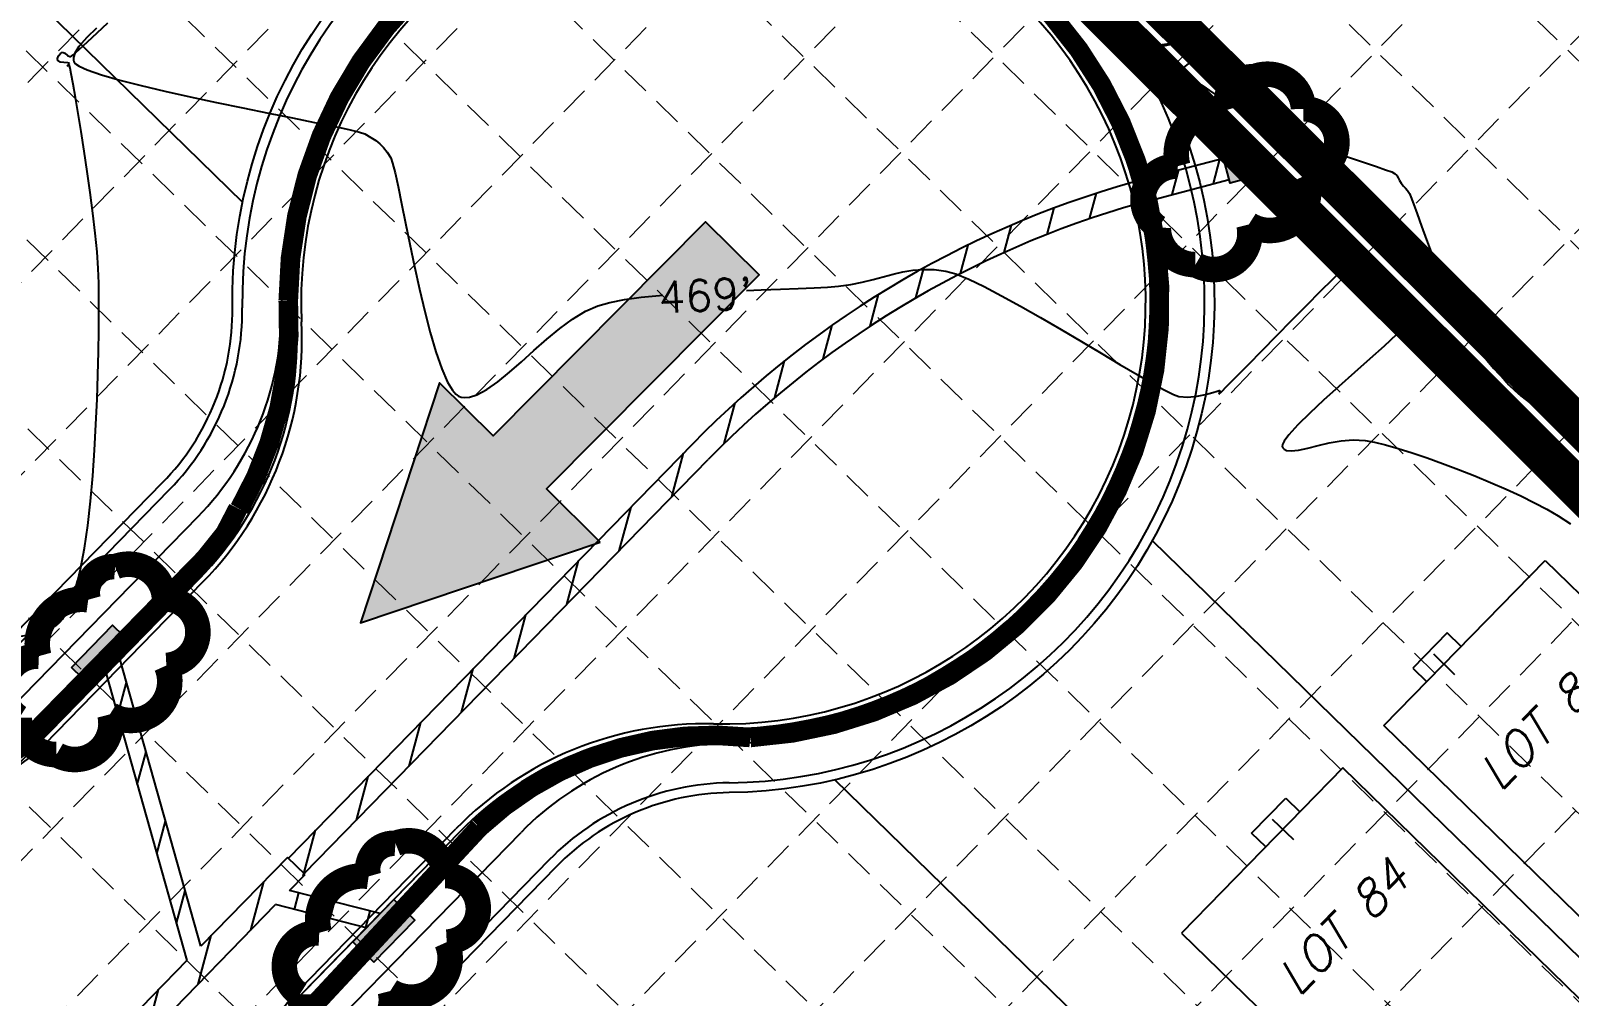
# Model space of a CAD drawing. Header units: feet. Extents: x -15 to 992, y 1644 to 2657.
# Drawn here: x 609.8 to 766.5, y 2338.3 to 2436.6 of the extents above; entities that cross this region are included whole.
import ezdxf
from ezdxf.enums import TextEntityAlignment as Align

# ---------------------------------------------------------------- set-up
doc = ezdxf.new("R2010")
doc.units = ezdxf.units.FT
doc.header["$LTSCALE"] = 30
doc.header["$MEASUREMENT"] = 0
for name, pattern in [('HIDDEN', [0.375, 0.25, -0.125]), ('HIDDEN2', [0.1875, 0.125, -0.0625]), ('x500106ebs$0$PHANTOM', [2.5, 1.25, -0.25, 0.25, -0.25, 0.25, -0.25]), ('x500106ebs$0$PHANTOM2', [1.25, 0.625, -0.125, 0.125, -0.125, 0.125, -0.125])]:
    doc.linetypes.add(name, pattern=pattern)
for name, color, linetype in [('CONTOURS', 35, 'x500106ebs$0$PHANTOM2'), ('EROSION BLANKET', 84, 'Continuous'), ('GRID', 254, 'HIDDEN'), ('LEGEND', 7, 'Continuous'), ('LIMITS OF DISTURBANCE', 1, 'Continuous'), ('SILT FENCE', 200, 'Continuous'), ('STORM', 5, 'Continuous'), ('x500106ebs$0$3-LOT-LINES', 251, 'x500106ebs$0$PHANTOM2'), ('x500106ebs$0$4-LOT-LINES', 251, 'x500106ebs$0$PHANTOM2'), ('x500106ebs$0$BND-LINES', 251, 'x500106ebs$0$PHANTOM'), ('x500106ebs$0$ROW', 251, 'x500106ebs$0$PHANTOM2'), ('x500106pbs$0$1-CURB-BACK', 1, 'Continuous'), ('x500106pbs$0$1-CURB-FACE', 1, 'Continuous'), ('x500106pbs$0$3-CURB-BACK', 16, 'HIDDEN2'), ('x500106pbs$0$3-CURB-FACE', 16, 'HIDDEN2'), ('x500106pbs$0$4-BLDG', 16, 'HIDDEN2'), ('x500106pbs$0$4-CURB-BACK', 16, 'HIDDEN2'), ('x500106pbs$0$4-CURB-FACE', 16, 'HIDDEN2'), ('x500106pbs$0$4-TEXT-LOT-30', 16, 'HIDDEN2'), ('x500106pbs$0$AREA-PAVEMENT', 30, 'Continuous'), ('x500106pbs$0$AREA-SIDEWALK', 190, 'Continuous'), ('x500106pst$0$HATCH-DWU', 251, 'Continuous'), ('x500106pst$0$STM-MH', 4, 'Continuous')]:
    doc.layers.add(name, color=color, linetype=linetype)
doc.styles.add('x500106eto$0$L60', font='simplex', dxfattribs={"height": 1.8})
doc.styles.add('x500106pbs$0$SLANT 80', font='simplex', dxfattribs={"oblique": 15, "height": 2.4})

# ---------------------------------------------------------------- blocks, each defined once
blk = doc.blocks.new('arrow')
blk.add_lwpolyline([(-67.00679329302966, -25.35842018353742), (-59.3270347441985, -25.41938721699262), (-59.57091179542658, -56.1384215279777), (-51.89114823905948, -56.19938584448118), (-51.64727869913713, -25.48035696739953), (-43.96752265407486, -25.54132400085473), (-55.30425519266737, -2.410587189246144), (-67.00678578172392, -25.35840795725562)], close=True)
at = {"color": 254}
for points in [[(-43.96751955730906, -25.54132267721434), (-67.00679354271597, -25.35841771446121), (-55.30425158724847, -2.410596210431322), (-67.00679354271597, -25.35841771446121)], [(-59.57090883123692, -56.13841801592571), (-51.89115083610795, -56.19938633684342), (-59.32703554756517, -25.41938603537892), (-51.64727755243712, -25.48035435629663)]]:
    blk.add_solid(points, dxfattribs=at)

msp = doc.modelspace()

# ---------------------------------------------------------------- hatches: boundary and pattern name
at = {"layer": 'STORM'}
for points in [[(613.9906872789296, 2371.817803385991), (618.1810540777966, 2376.112081682859), (620.3281932262306, 2374.016898283425), (616.1378264273638, 2369.722619986557)], [(644.7663484064824, 2341.786841327447), (648.9567152053487, 2346.081119624315), (646.8095760569149, 2348.176303023748), (642.6192092580477, 2343.88202472688)]]:
    msp.add_hatch(color=5, dxfattribs=at).paths.add_polyline_path(points)
at = {"layer": 'x500106pst$0$HATCH-DWU'}
h = msp.add_hatch(dxfattribs=at)
h.set_pattern_fill('ANSI31', color=5, scale=30, angle=30, style=0)
h.set_pattern_definition([(74.99999999999999, (0, 0), (-3.622221848584005, 0.9705714191344534), [])])
edge = h.paths.add_edge_path()
edge.add_line((255.7983242836366, 1930.697809170866), (256.9103195626999, 1936.015179705271))
edge.add_arc((380.7317338130041, 1910.121022583364), 126.4999999999978, 149.1260029113564, 168.1882438940524, ccw=False)
edge.add_line((272.157051857477, 1975.034722510695), (257.2236570281285, 2001.908201328402))
edge.add_line((257.2236570281285, 2001.908201328402), (258.4992732203664, 2003.215449880233))
edge.add_line((258.4992732203664, 2003.215449880233), (273.2036633233898, 1976.754077869611))
edge.add_arc((380.7317338130184, 1910.121022583353), 126.5000000000158, 135.7016666666651, 148.2143095073534, ccw=False)
edge.add_line((290.1940330540342, 1998.467922592808), (342.1040897513446, 2051.6652297891))
edge.add_line((342.1040897513446, 2051.6652297891), (333.979224528671, 2080.567131083789))
edge.add_line((333.979224528671, 2080.567131083789), (335.3904883449463, 2082.013391010014))
edge.add_line((335.3904883449463, 2082.013391010014), (343.51535356762, 2053.111489715326))
edge.add_line((343.51535356762, 2053.111489715326), (445.4664707900587, 2157.590761111852))
edge.add_line((445.4664707900587, 2157.590761111852), (437.3416055673844, 2186.492662406542))
edge.add_line((437.3416055673844, 2186.492662406542), (438.7528693836597, 2187.938922332767))
edge.add_line((438.7528693836597, 2187.938922332767), (446.8777346063339, 2159.037021038077))
edge.add_line((446.8777346063339, 2159.037021038077), (455.6187814122815, 2167.994825782244))
edge.add_line((455.6187814122815, 2167.994825782244), (455.7977096746519, 2167.820227165624))
edge.add_line((455.7977096746519, 2167.820227165624), (548.9069755328379, 2263.238389537534))
edge.add_line((548.9069755328379, 2263.238389537534), (540.7039866060978, 2292.418193729295))
edge.add_line((540.7039866060978, 2292.418193729295), (542.1152504223732, 2293.86445365552))
edge.add_line((542.1152504223732, 2293.86445365552), (550.3182393491134, 2264.68464946376))
edge.add_line((550.3182393491134, 2264.68464946376), (625.7303668454006, 2341.966824980114))
edge.add_line((625.7303668454006, 2341.966824980114), (617.5273779186596, 2371.146629171878))
edge.add_line((617.5273779186596, 2371.146629171878), (618.9386417349349, 2372.592889098104))
edge.add_line((618.9386417349349, 2372.592889098104), (627.141630661676, 2343.413084906339))
edge.add_line((627.141630661676, 2343.413084906339), (635.9834820259335, 2352.474193930955))
edge.add_line((635.9834820259335, 2352.474193930955), (636.0729461571117, 2352.386894622652))
edge.add_line((636.0729461571117, 2352.386894622652), (677.2054492600564, 2394.539389582904))
edge.add_arc((749.5819313885198, 2323.914249160341), 101.1249999999932, 104.8013327740087, 135.7016666666657, ccw=False)
edge.add_line((723.7477048671241, 2421.683663421856), (731.2801589707849, 2423.674011088813))
edge.add_line((731.2801589707849, 2423.674011088813), (731.8549625275028, 2421.498671834539))
edge.add_line((731.8549625275028, 2421.498671834539), (724.3225084238426, 2419.508324167583))
edge.add_arc((749.5819313883146, 2323.914249160694), 98.87499999959996, 104.8013327739458, 135.701666666729)
edge.add_line((678.815803621382, 2392.968002033329), (637.6833005184368, 2350.815507073077))
edge.add_line((637.6833005184368, 2350.815507073077), (637.7727646496215, 2350.728207764767))
edge.add_line((637.7727646496215, 2350.728207764767), (636.1888414833721, 2349.105006932187))
edge.add_line((636.1888414833721, 2349.105006932187), (645.420024565619, 2346.752293838427))
edge.add_line((645.420024565619, 2346.752293838427), (644.0087607493433, 2345.306033912202))
edge.add_line((644.0087607493433, 2345.306033912202), (634.7775776670967, 2347.658747005962))
edge.add_line((634.7775776670967, 2347.658747005962), (559.3654501708144, 2270.376571489604))
edge.add_line((559.3654501708144, 2270.376571489604), (568.5966332530572, 2268.023858395843))
edge.add_line((568.5966332530572, 2268.023858395843), (567.1853694367816, 2266.577598469618))
edge.add_line((567.1853694367816, 2266.577598469618), (557.9541863545389, 2268.930311563378))
edge.add_line((557.9541863545389, 2268.930311563378), (457.5869922983468, 2166.07424099943))
edge.add_line((457.5869922983468, 2166.07424099943), (457.7659205607161, 2165.89964238281))
edge.add_line((457.7659205607161, 2165.89964238281), (456.2828019527727, 2164.379745830677))
edge.add_line((456.2828019527727, 2164.379745830677), (465.2342522143438, 2162.09832707309))
edge.add_line((465.2342522143438, 2162.09832707309), (463.8229883980682, 2160.652067146865))
edge.add_line((463.8229883980682, 2160.652067146865), (454.871538136497, 2162.933485904451))
edge.add_line((454.871538136497, 2162.933485904451), (352.920420914056, 2058.454214507924))
edge.add_line((352.920420914056, 2058.454214507924), (361.8718711756304, 2056.172795750337))
edge.add_line((361.8718711756304, 2056.172795750337), (360.4606073593548, 2054.726535824112))
edge.add_line((360.4606073593548, 2054.726535824112), (351.5091570977805, 2057.007954581699))
edge.add_line((351.5091570977805, 2057.007954581699), (292.3411722024683, 1996.372739193375))
edge.add_arc((380.7317338130316, 1910.121022583343), 123.5000000000321, 135.7016666666661, 146.7224489721912)
edge.add_line((277.4829663010488, 1977.884892066014), (285.163806751892, 1977.562547039276))
edge.add_line((285.163806751892, 1977.562547039276), (283.5218891579227, 1975.879913650014))
edge.add_line((283.5218891579227, 1975.879913650014), (276.3836188671756, 1976.179488409113))
edge.add_arc((380.7317338130059, 1910.121022583364), 123.4999999999996, 147.6637948418411, 168.1882438940524)
edge.add_line((259.8467957899799, 1935.401089022538), (258.7348005109166, 1930.083718488133))
edge.add_line((258.7348005109166, 1930.083718488133), (255.7983242836366, 1930.697809170866))
at = {"layer": 'x500106pst$0$STM-MH'}
msp.add_hatch(color=5, dxfattribs=at).paths.add_polyline_path([(731.184358378001, 2424.036567631183), (734.0848107170328, 2424.802972373472), (734.8512154593237, 2421.902520034442), (731.950763120292, 2421.13611529215)])

# ---------------------------------------------------------------- linework, layer by layer
at = {"layer": 'CONTOURS', "lineweight": -3}
for p, q in [((616.6090476803361, 2436.44334344209, 469), (617.6815333114541, 2437.463661303811, 469)), ((615.5342284964881, 2435.955299228976, 469), (614.7513097874958, 2435.041590094283, 469)), ((616.5274871196498, 2436.907970831388, 469), (615.5342284964881, 2435.955299228976, 469)), ((615.6120744343912, 2435.50096852567, 469), (616.6090476803361, 2436.44334344209, 469)), ((729.4339848659561, 2436.747656784788, 470), (729.5792113672701, 2436.534392789472, 470)), ((729.643811887182, 2436.00130721214, 470), (729.5303128193009, 2435.666745866788, 470)), ((729.5792113672701, 2436.534392789472, 470), (729.6408169395327, 2436.367518747646, 470)), ((729.6408169395327, 2436.367518747646, 470), (729.660083447618, 2436.275398316511, 470)), ((729.6665376952037, 2436.191825363845, 470), (729.643811887182, 2436.00130721214, 470)), ((729.660083447618, 2436.275398316511, 470), (729.6665376952037, 2436.191825363845, 470)), ((612.675695638964, 2434.084115983139, 469), (612.8540872936919, 2434.333853853895, 469)), ((612.8540872936919, 2434.333853853895, 469), (613.0633218821463, 2434.473682221058, 469)), ((613.0633218821463, 2434.473682221058, 469), (613.3245741611095, 2434.373865403265, 469)), ((613.3245741611095, 2434.373865403265, 469), (613.5805704657218, 2434.113001949037, 469)), ((614.1670574515788, 2434.186821335569, 469), (614.7712116620087, 2434.72073000626, 469)), ((614.3430011133651, 2434.370530822715, 469), (614.1972423894854, 2433.918110253197, 469)), ((614.7513097874958, 2435.041590094283, 469), (614.3430011133651, 2434.370530822715, 469)), ((614.7712116620087, 2434.72073000626, 469), (615.6120744343912, 2435.50096852567, 469)), ((721.6046437765126, 2434.477946869457, 469), (721.6134068942647, 2434.488890679769, 469)), ((721.6169864499343, 2434.471039846096, 469), (721.6046437765126, 2434.477946869457, 469)), ((721.6134068942647, 2434.488890679769, 469), (721.6904877157849, 2434.520144322116, 469)), ((721.7013838999528, 2434.470670569362, 469), (721.6169864499343, 2434.471039846096, 469)), ((721.6904877157849, 2434.520144322116, 469), (721.9366554012058, 2434.587293418641, 469)), ((721.9587600555551, 2434.499825350611, 469), (721.7013838999528, 2434.470670569362, 469)), ((721.9366554012058, 2434.587293418641, 469), (722.4572136609763, 2434.705850349289, 469)), ((722.4942501168202, 2434.583225585324, 469), (721.9587600555551, 2434.499825350611, 469)), ((722.4572136609763, 2434.705850349289, 469), (723.3069807201623, 2434.881814987878, 469)), ((723.3616997228337, 2434.73561806724, 469), (722.4942501168202, 2434.583225585324, 469)), ((723.3069807201623, 2434.881814987878, 469), (724.2352912806518, 2435.064161322159, 469)), ((724.3053549820715, 2434.91114342491, 469), (723.3616997228337, 2434.73561806724, 469)), ((724.2352912806518, 2435.064161322159, 469), (725.0893119099455, 2435.226669174564, 469)), ((725.1710469165246, 2435.077274753156, 469), (724.3053549820715, 2434.91114342491, 469)), ((725.0893119099455, 2435.226669174564, 469), (725.7162091755436, 2435.343118367527, 469)), ((725.8046065481813, 2435.201485146798, 469), (725.1710469165246, 2435.077274753156, 469)), ((725.7162091755436, 2435.343118367527, 469), (725.9631496449474, 2435.387288723481, 469)), ((726.051864899031, 2435.251247700661, 469), (725.8046065481813, 2435.201485146798, 469)), ((725.9631496449474, 2435.387288723481, 469), (726.0152668675514, 2435.364711274985, 469)), ((726.0152668675514, 2435.364711274985, 469), (726.0588090304336, 2435.342220666835, 469)), ((726.0707700194994, 2435.274520103104, 469), (726.051864899031, 2435.251247700661, 469)), ((726.0588090304336, 2435.342220666835, 469), (726.0975109137689, 2435.314240998652, 469)), ((726.093503142034, 2435.307254818945, 469), (726.0707700194994, 2435.274520103104, 469)), ((726.0975109137689, 2435.314240998652, 469), (726.093503142034, 2435.307254818945, 469)), ((728.780607809385, 2434.473877351387, 470), (728.2268080613508, 2433.816101192747, 470)), ((729.2578391905149, 2435.156610581233, 470), (728.780607809385, 2434.473877351387, 470)), ((729.5303128193009, 2435.666745866788, 470), (729.2578391905149, 2435.156610581233, 470)), ((612.5717101634746, 2433.803241748735, 469), (612.675695638964, 2434.084115983139, 469)), ((612.5856941127345, 2433.57000429063, 469), (612.5717101634746, 2433.803241748735, 469)), ((612.8186622604658, 2433.442352146244, 469), (612.5856941127345, 2433.57000429063, 469)), ((613.2197861513669, 2433.39311615948, 469), (612.8186622604658, 2433.442352146244, 469)), ((613.6048641874149, 2433.373392930011, 469), (613.2197861513669, 2433.39311615948, 469)), ((613.5313257325633, 2433.021216387555, 469), (613.6630990389258, 2433.155717740739, 469)), ((613.6126892686871, 2433.068645843785, 469), (613.5313257325633, 2433.021216387555, 469)), ((613.5805704657218, 2434.113001949037, 469), (613.8802098914903, 2433.983435965305, 469)), ((613.7896947705858, 2433.33427905751, 469), (613.6048641874149, 2433.373392930011, 469)), ((613.7047535467304, 2433.143317660172, 469), (613.6126892686871, 2433.068645843785, 469)), ((613.6630990389258, 2433.155717740739, 469), (613.7896947705858, 2433.33427905751, 469)), ((613.7578435149221, 2433.170478684603, 469), (613.7047535467304, 2433.143317660172, 469)), ((613.7772890451038, 2433.169025320313, 469), (613.7578435149221, 2433.170478684603, 469)), ((613.781335387539, 2433.158237407915, 469), (613.7772890451038, 2433.169025320313, 469)), ((613.7994286775538, 2433.079996284199, 469), (613.781335387539, 2433.158237407915, 469)), ((613.8500833670169, 2432.82768525778, 469), (613.7994286775538, 2433.079996284199, 469)), ((613.9573542376861, 2432.2581640577, 469), (613.8500833670169, 2432.82768525778, 469)), ((613.8802098914903, 2433.983435965305, 469), (614.1670574515788, 2434.186821335569, 469)), ((614.1972423894854, 2433.918110253197, 469), (614.1883750806091, 2433.646410602777, 469)), ((614.1883750806091, 2433.646410602777, 469), (614.2128108909578, 2433.520672677038, 469)), ((614.2128108909578, 2433.520672677038, 469), (614.2469622763656, 2433.443113302626, 469)), ((614.2469622763656, 2433.443113302626, 469), (614.3890854241372, 2433.28103206703, 469)), ((614.3890854241372, 2433.28103206703, 469), (614.7774179867938, 2433.021641311512, 469)), ((614.7774179867938, 2433.021641311512, 469), (615.5958086896349, 2432.648602834967, 469)), ((727.2120168690126, 2432.896970027115, 470), (726.6818533066958, 2432.705425925994, 470)), ((727.677068297523, 2433.26366958982, 470), (727.2120168690126, 2432.896970027115, 470)), ((728.2268080613508, 2433.816101192747, 470), (727.677068297523, 2433.26366958982, 470)), ((614.1463761259515, 2431.211910552773, 469), (613.9573542376861, 2432.2581640577, 469)), ((614.3848713375514, 2429.84637409264, 469), (614.1463761259515, 2431.211910552773, 469)), ((615.5958086896349, 2432.648602834967, 469), (617.0455080265615, 2432.145439838322, 469)), ((617.0455080265615, 2432.145439838322, 469), (618.8961954175197, 2431.610161622391, 469)), ((618.8961954175197, 2431.610161622391, 469), (621.0695116842389, 2431.052245810516, 469)), ((724.991066742753, 2432.552348361061, 470), (724.977048181257, 2432.508344614449, 470)), ((724.977048181257, 2432.508344614449, 470), (724.9781789877538, 2432.458560952837, 470)), ((724.9781789877538, 2432.458560952837, 470), (725.0304886867348, 2432.350909962966, 470)), ((725.0539913782695, 2432.617095691753, 470), (724.991066742753, 2432.552348361061, 470)), ((725.0304886867348, 2432.350909962966, 470), (725.2152084479449, 2432.174894333846, 470)), ((725.2246590678392, 2432.667074563281, 470), (725.0539913782695, 2432.617095691753, 470)), ((725.2152084479449, 2432.174894333846, 470), (725.6070225204303, 2431.928943154745, 470)), ((725.5639801689795, 2432.676537615339, 470), (725.2246590678392, 2432.667074563281, 470)), ((726.1021242816464, 2432.66252701602, 470), (725.5639801689795, 2432.676537615339, 470)), ((725.6070225204303, 2431.928943154745, 470), (726.2174732258545, 2431.637421982088, 470)), ((726.6818533066958, 2432.705425925994, 470), (726.1021242816464, 2432.66252701602, 470)), ((726.2174732258545, 2431.637421982088, 470), (726.8152884859674, 2431.407687428687, 470)), ((726.8152884859674, 2431.407687428687, 470), (727.2432599488643, 2431.286989680385, 470)), ((727.2432599488643, 2431.286989680385, 470), (727.5607624226086, 2431.292326513169, 470)), ((727.5607624226086, 2431.292326513169, 470), (727.8228145090125, 2431.378866309214, 470)), ((727.8228145090125, 2431.378866309214, 470), (728.0836586320411, 2431.463293200792, 470)), ((728.0836586320411, 2431.463293200792, 470), (728.3975372156574, 2431.46229132017, 470)), ((728.3975372156574, 2431.46229132017, 470), (728.675384191984, 2431.330201937479, 470)), ((728.675384191984, 2431.330201937479, 470), (729.1710981186711, 2431.019777630556, 470)), ((614.6604502189984, 2428.217503897702, 469), (614.3848713375514, 2429.84637409264, 469)), ((621.0695116842389, 2431.052245810516, 469), (623.4870976484499, 2430.481170026035, 469)), ((623.4870976484499, 2430.481170026035, 469), (626.0705941318802, 2429.906411892289, 469)), ((626.0705941318802, 2429.906411892289, 469), (628.7416419562614, 2429.33744903262, 469)), ((729.1710981186711, 2431.019777630556, 470), (729.8559073214765, 2430.564466530954, 470)), ((729.8559073214765, 2430.564466530954, 470), (730.7010401261577, 2429.997716770221, 470)), ((730.7010401261577, 2429.997716770221, 470), (731.6777248584731, 2429.352976479909, 470)), ((614.9607231168065, 2426.381249188365, 469), (614.6604502189984, 2428.217503897702, 469)), ((628.7416419562614, 2429.33744903262, 469), (631.4218819433227, 2428.783759070368, 469)), ((631.4218819433227, 2428.783759070368, 469), (634.0329549147937, 2428.254819628872, 469)), ((634.0329549147937, 2428.254819628872, 469), (636.4965016924034, 2427.760108331473, 469)), ((731.6777248584731, 2429.352976479909, 470), (732.7571898441797, 2428.663693791567, 470)), ((732.7571898441797, 2428.663693791567, 470), (733.9106634090358, 2427.963316836747, 470)), ((636.4965016924034, 2427.760108331473, 469), (638.7341630978822, 2427.309102801512, 469)), ((638.7341630978822, 2427.309102801512, 469), (640.6675799529594, 2426.911280662329, 469)), ((640.6675799529594, 2426.911280662329, 469), (642.2183930793649, 2426.576119537266, 469)), ((642.2183930793649, 2426.576119537266, 469), (643.3082432988285, 2426.31309704966, 469)), ((733.9106634090358, 2427.963316836747, 470), (735.1093738787995, 2427.285293746998, 470)), ((735.1093738787995, 2427.285293746998, 470), (736.324549579228, 2426.663072653871, 470)), ((736.324549579228, 2426.663072653871, 470), (737.4247461324535, 2426.170171677281, 470)), ((615.2733003774883, 2424.393559185035, 469), (614.9607231168065, 2426.381249188365, 469)), ((643.3082432988285, 2426.31309704966, 469), (643.8587714330788, 2426.131690822854, 469)), ((643.8587714330788, 2426.131690822854, 469), (644.469911200466, 2425.787573714494, 469)), ((644.469911200466, 2425.787573714494, 469), (644.9672640039653, 2425.465101694181, 469)), ((644.9672640039653, 2425.465101694181, 469), (645.3847090200188, 2425.129582610055, 469)), ((645.3847090200188, 2425.129582610055, 469), (645.7561254250686, 2424.746324310258, 469)), ((737.4247461324535, 2426.170171677281, 470), (738.7010924443539, 2425.654393278716, 470)), ((738.7010924443539, 2425.654393278716, 470), (740.0965943530268, 2425.128705220799, 470)), ((740.0965943530268, 2425.128705220799, 470), (741.554257696569, 2424.60607526615, 470)), ((615.5857923475578, 2422.310383108114, 469), (615.2733003774883, 2424.393559185035, 469)), ((645.7561254250686, 2424.746324310258, 469), (646.1153923955571, 2424.280634642932, 469)), ((646.1153923955571, 2424.280634642932, 469), (646.4963891079269, 2423.697821456217, 469)), ((646.4963891079269, 2423.697821456217, 469), (646.6882734253659, 2423.174653305787, 469)), ((741.554257696569, 2424.60607526615, 470), (743.0170883130777, 2424.099471177389, 470)), ((743.0170883130777, 2424.099471177389, 470), (744.4280920406504, 2423.621860717139, 470)), ((744.4280920406504, 2423.621860717139, 470), (745.7302747173835, 2423.18621164802, 470)), ((615.8858093735275, 2420.187670178008, 469), (615.5857923475578, 2422.310383108114, 469)), ((646.6882734253659, 2423.174653305787, 469), (646.9384820433161, 2422.176464793167, 469)), ((646.9384820433161, 2422.176464793167, 469), (647.2426340307757, 2420.776703029934, 469)), ((745.7302747173835, 2423.18621164802, 470), (746.866642181375, 2422.805491732653, 470)), ((746.866642181375, 2422.805491732653, 470), (747.7802002707217, 2422.492668733659, 470)), ((747.7802002707217, 2422.492668733659, 470), (748.4139548235207, 2422.26071041366, 470)), ((748.4139548235207, 2422.26071041366, 470), (748.7109116778693, 2422.122584535276, 470)), ((748.7109116778693, 2422.122584535276, 470), (748.939821175703, 2421.890468308134, 470)), ((748.939821175703, 2421.890468308134, 470), (749.075687348452, 2421.657839369229, 470)), ((647.2426340307757, 2420.776703029934, 469), (647.5963484567415, 2419.048815127659, 469)), ((749.075687348452, 2421.657839369229, 470), (749.1960863120239, 2421.403459004548, 470)), ((749.1960863120239, 2421.403459004548, 470), (749.3785941823271, 2421.106088500079, 470)), ((749.3785941823271, 2421.106088500079, 470), (749.6034401154179, 2420.832423895426, 470)), ((749.6034401154179, 2420.832423895426, 470), (749.8091243164258, 2420.616292848856, 470)), ((749.8091243164258, 2420.616292848856, 470), (750.0106294748675, 2420.387154074346, 470)), ((750.0106294748675, 2420.387154074346, 470), (750.2229382802611, 2420.074466285875, 470)), ((616.1609618019111, 2418.081369615121, 469), (615.8858093735275, 2420.187670178008, 469)), ((647.5963484567415, 2419.048815127659, 469), (647.9952443902121, 2417.066248197916, 469)), ((750.2229382802611, 2420.074466285875, 470), (750.3699641863145, 2419.729979896204, 470)), ((750.3699641863145, 2419.729979896204, 470), (750.6367618599261, 2419.016416070063, 470)), ((750.6367618599261, 2419.016416070063, 470), (751.0048619892282, 2418.001280304524, 470)), ((616.3988599792219, 2416.047430639857, 469), (616.1609618019111, 2418.081369615121, 469)), ((751.0048619892282, 2418.001280304524, 470), (751.4557952623527, 2416.752078096664, 470)), ((616.5871142519732, 2414.141802472621, 469), (616.3988599792219, 2416.047430639857, 469)), ((647.9952443902121, 2417.066248197916, 469), (648.4349409001857, 2414.902449352279, 469)), ((751.4557952623527, 2416.752078096664, 470), (751.9710923674315, 2415.336314943556, 470)), ((616.7133349666783, 2412.420434333817, 469), (616.5871142519732, 2414.141802472621, 469)), ((648.4349409001857, 2414.902449352279, 469), (648.9110570556604, 2412.630865702321, 469)), ((751.9710923674315, 2415.336314943556, 470), (752.5322839925975, 2413.821496342276, 470)), ((616.7651324698504, 2410.93927544385, 469), (616.7133349666783, 2412.420434333817, 469)), ((648.9110570556604, 2412.630865702321, 469), (649.4192119256336, 2410.324944359617, 469)), ((743.40145296224, 2412.331768322672, 469), (743.9782499660314, 2412.87893900359, 469)), ((743.9782499660314, 2412.87893900359, 469), (744.2582079072672, 2413.127122468079, 469)), ((744.2582079072672, 2413.127122468079, 469), (744.3636940438414, 2413.206451639686, 469)), ((744.3636940438414, 2413.206451639686, 469), (744.3903979915854, 2413.218500089436, 469)), ((744.3903979915854, 2413.218500089436, 469), (744.4478093500084, 2413.223043863836, 469)), ((744.4478093500084, 2413.223043863836, 469), (744.5609079763476, 2413.211634145779, 469)), ((744.5609079763476, 2413.211634145779, 469), (744.7251306561157, 2413.152780601229, 469)), ((744.7251306561157, 2413.152780601229, 469), (744.9308449839018, 2413.023008228318, 469)), ((744.9308449839018, 2413.023008228318, 469), (745.1600042629552, 2412.83536995638, 469)), ((745.1600042629552, 2412.83536995638, 469), (745.3493981364709, 2412.693405675475, 469)), ((745.3493981364709, 2412.693405675475, 469), (745.5554673735569, 2412.562671548143, 469)), ((745.5554673735569, 2412.562671548143, 469), (745.7242086952629, 2412.451659321155, 469)), ((745.7242086952629, 2412.451659321155, 469), (745.8470779394465, 2412.411247304083, 469)), ((745.8470779394465, 2412.411247304083, 469), (745.9627303982165, 2412.522055728301, 469)), ((745.9627303982165, 2412.522055728301, 469), (746.0663346208567, 2412.619067239963, 469)), ((746.0663346208567, 2412.619067239963, 469), (746.1679692709222, 2412.501909526071, 469)), ((746.1679692709222, 2412.501909526071, 469), (746.3794693709883, 2412.193488063746, 469)), ((752.5322839925975, 2413.821496342276, 470), (753.1209008259821, 2412.275127789898, 470)), ((616.7713929593929, 2409.649524887154, 469), (616.7651324698504, 2410.93927544385, 469)), ((692.0806418361881, 2410.622765757587, 469), (693.3454362853681, 2410.805028596042, 469)), ((693.3454362853681, 2410.805028596042, 469), (694.5123008932578, 2411.042796058381, 469)), ((694.5123008932578, 2411.042796058381, 469), (695.6037823656461, 2411.312961606852, 469)), ((695.6037823656461, 2411.312961606852, 469), (696.642427408322, 2411.592418703711, 469)), ((696.642427408322, 2411.592418703711, 469), (697.6507827270752, 2411.858060811207, 469)), ((697.6507827270752, 2411.858060811207, 469), (698.6513950276935, 2412.086781391593, 469)), ((698.6513950276935, 2412.086781391593, 469), (699.6668110159671, 2412.255473907121, 469)), ((699.6668110159671, 2412.255473907121, 469), (700.7195773976841, 2412.341031820042, 469)), ((700.7195773976841, 2412.341031820042, 469), (701.8322408786344, 2412.320348592608, 469)), ((701.8322408786344, 2412.320348592608, 469), (703.0273481646063, 2412.170317687071, 469)), ((703.0273481646063, 2412.170317687071, 469), (704.0301022053372, 2411.882064725627, 469)), ((704.0301022053372, 2411.882064725627, 469), (705.34465273163, 2411.340433788473, 469)), ((705.34465273163, 2411.340433788473, 469), (706.9181218637941, 2410.585302948698, 469)), ((741.1657632853025, 2410.117661492397, 469), (742.4041725949637, 2411.353591068832, 469)), ((742.4041725949637, 2411.353591068832, 469), (743.40145296224, 2412.331768322672, 469)), ((746.3794693709883, 2412.193488063746, 469), (746.6822604006566, 2411.748557833523, 469)), ((746.6822604006566, 2411.748557833523, 469), (747.0577678395293, 2411.221873815936, 469)), ((747.0577678395293, 2411.221873815936, 469), (747.4874171672091, 2410.668190991521, 469)), ((753.1209008259821, 2412.275127789898, 470), (753.7184735557171, 2410.764714783498, 470)), ((616.7698585165103, 2408.023628760821, 469), (616.7713929593929, 2409.649524887154, 469)), ((649.4192119256336, 2410.324944359617, 469), (649.9550245791038, 2408.05813243574, 469)), ((668.8040641696093, 2408.977562824004, 469), (670.2877488664444, 2409.264036960877, 469)), ((670.2877488664444, 2409.264036960877, 469), (671.9888577077832, 2409.502484503886, 469)), ((671.9888577077832, 2409.502484503886, 469), (673.8620396213751, 2409.698734521125, 469)), ((673.8620396213751, 2409.698734521125, 469), (674.2078299981467, 2409.726378601596, 469)), ((682.7092247155424, 2410.197486406915, 469), (684.2217577443776, 2410.251039104188, 469)), ((684.2217577443776, 2410.251039104188, 469), (686.1750055742359, 2410.316514396853, 469)), ((686.1750055742359, 2410.316514396853, 469), (687.982868970596, 2410.380595640428, 469)), ((687.982868970596, 2410.380595640428, 469), (689.5999968612082, 2410.449111903011, 469)), ((689.5999968612082, 2410.449111903011, 469), (690.9810381738225, 2410.527892252698, 469)), ((690.9810381738225, 2410.527892252698, 469), (692.0806418361881, 2410.622765757587, 469)), ((706.9181218637941, 2410.585302948698, 469), (708.6976317221379, 2409.65655027939, 469)), ((708.6976317221379, 2409.65655027939, 469), (710.6303044269703, 2408.594053853639, 469)), ((739.7567822527703, 2408.69807103665, 469), (741.1657632853025, 2410.117661492397, 469)), ((747.4874171672091, 2410.668190991521, 469), (747.9526338632986, 2410.14226434081, 469)), ((747.9526338632986, 2410.14226434081, 469), (748.4900645606135, 2409.703198399705, 469)), ((748.4900645606135, 2409.703198399705, 469), (749.0997218723796, 2409.344043303023, 469)), ((749.0997218723796, 2409.344043303023, 469), (749.7080802488117, 2409.020472429676, 469)), ((753.7184735557171, 2410.764714783498, 470), (754.3065328699349, 2409.35776282015, 470)), ((754.3065328699349, 2409.35776282015, 470), (754.866609456768, 2408.121777396928, 470)), ((616.7558877764204, 2406.110091552986, 469), (616.7698585165103, 2408.023628760821, 469)), ((649.9550245791038, 2408.05813243574, 469), (650.5141140850687, 2405.903877042262, 469)), ((665.0108762486125, 2407.275869692764, 469), (666.3110462017512, 2408.071858896014, 469)), ((666.3110462017512, 2408.071858896014, 469), (667.5831546895279, 2408.637233025167, 469)), ((667.5831546895279, 2408.637233025167, 469), (668.8040641696093, 2408.977562824004, 469)), ((710.6303044269703, 2408.594053853639, 469), (712.6632620986006, 2407.437691744536, 469)), ((738.2477867168805, 2407.168911144878, 469), (739.7567822527703, 2408.69807103665, 469)), ((749.7080802488117, 2409.020472429676, 469), (750.2416141401245, 2408.688159158575, 469)), ((750.2416141401245, 2408.688159158575, 469), (750.5651584544325, 2408.386226525941, 469)), ((750.5651584544325, 2408.386226525941, 469), (750.7228638061702, 2408.123835464257, 469)), ((750.7826751660259, 2407.762514025111, 469), (750.7096982658222, 2407.60647479841, 469)), ((750.7228638061702, 2408.123835464257, 469), (750.7787238870715, 2407.926473853743, 469)), ((750.7787238870715, 2407.926473853743, 469), (750.7901062682499, 2407.819998938762, 469)), ((750.7901062682499, 2407.819998938762, 469), (750.7826751660259, 2407.762514025111, 469)), ((754.866609456768, 2408.121777396928, 470), (755.3802340043476, 2407.124264010909, 470)), ((616.7248393743416, 2403.957417751784, 469), (616.7558877764204, 2406.110091552986, 469)), ((662.3816171407034, 2405.22403603399, 469), (663.6964611287258, 2406.307262907921, 469)), ((663.6964611287258, 2406.307262907921, 469), (665.0108762486125, 2407.275869692764, 469)), ((712.6632620986006, 2407.437691744536, 469), (714.7436268573374, 2406.227342025168, 469)), ((714.7436268573374, 2406.227342025168, 469), (716.8185208234904, 2405.002882768624, 469)), ((736.7093338971458, 2405.604273260362, 469), (738.2477867168805, 2407.168911144878, 469)), ((749.9106853576163, 2406.674640535152, 469), (748.9110675751986, 2405.702423150587, 469)), ((750.4644619686915, 2407.276246991843, 469), (749.9106853576163, 2406.674640535152, 469)), ((750.7096982658222, 2407.60647479841, 469), (750.4644619686915, 2407.276246991843, 469)), ((755.3802340043476, 2407.124264010909, 470), (755.9708066690782, 2406.123276745947, 470)), ((755.9708066690782, 2406.123276745947, 470), (756.5572329917482, 2405.207590434543, 470)), ((650.5141140850687, 2405.903877042262, 469), (651.0920995125266, 2403.935625290759, 469)), ((661.0801605831593, 2404.084186563477, 469), (662.3816171407034, 2405.22403603399, 469)), ((716.8185208234904, 2405.002882768624, 469), (718.8350661173672, 2403.804192047995, 469)), ((735.2119810130803, 2404.078248826388, 469), (736.7093338971458, 2405.604273260362, 469)), ((748.9110675751986, 2405.702423150587, 469), (747.6439092698502, 2404.536119555127, 469)), ((756.5572329917482, 2405.207590434543, 470), (757.1371297975093, 2404.37027467336, 470)), ((616.6720719454911, 2401.614111845353, 469), (616.7248393743416, 2403.957417751784, 469)), ((651.0920995125266, 2403.935625290759, 469), (651.6845999304751, 2402.226824292803, 469)), ((659.8059077547064, 2402.945711988885, 469), (661.0801605831593, 2404.084186563477, 469)), ((718.8350661173672, 2403.804192047995, 469), (720.740384859278, 2402.671147936369, 469)), ((733.8262852841967, 2402.664929286237, 469), (735.2119810130803, 2404.078248826388, 469)), ((746.1885087129235, 2403.22993418198, 469), (744.6241641757706, 2401.838071464353, 469)), ((747.6439092698502, 2404.536119555127, 469), (746.1885087129235, 2403.22993418198, 469)), ((757.1371297975093, 2404.37027467336, 470), (757.7081139115139, 2403.604399059063, 470)), ((757.7081139115139, 2403.604399059063, 470), (758.267802158914, 2402.903033188315, 470)), ((616.5929441250878, 2399.128678321827, 469), (616.6720719454911, 2401.614111845353, 469)), ((651.6845999304751, 2402.226824292803, 469), (652.2872344079124, 2400.850921159969, 469)), ((657.3942784795272, 2400.904877497486, 469), (658.5726749539581, 2401.86660980272, 469)), ((658.5726749539581, 2401.86660980272, 469), (659.8059077547064, 2402.945711988885, 469)), ((720.740384859278, 2402.671147936369, 469), (722.4815991695314, 2401.643628506835, 469)), ((722.4815991695314, 2401.643628506835, 469), (724.0058311684356, 2400.761511832484, 469)), ((731.6720941700305, 2400.472770660544, 469), (732.622803930009, 2401.438406083194, 469)), ((732.622803930009, 2401.438406083194, 469), (733.8262852841967, 2402.664929286237, 469)), ((744.6241641757706, 2401.838071464353, 469), (743.0301739297447, 2400.414735835453, 469)), ((758.267802158914, 2402.903033188315, 470), (758.813811364862, 2402.25924665778, 470)), ((758.813811364862, 2402.25924665778, 470), (759.3437583545101, 2401.666109064123, 470)), ((759.3437583545101, 2401.666109064123, 470), (759.8552599530094, 2401.116690004008, 470)), ((652.2872344079124, 2400.850921159969, 469), (652.7736945270608, 2400.039241575566, 469)), ((652.7736945270608, 2400.039241575566, 469), (653.1396066036382, 2399.623768487841, 469)), ((655.2572597040717, 2399.565512499832, 469), (656.2845346300273, 2400.118512565688, 469)), ((656.2845346300273, 2400.118512565688, 469), (657.3942784795272, 2400.904877497486, 469)), ((724.0058311684356, 2400.761511832484, 469), (725.2602029763002, 2400.064675986403, 469)), ((725.2602029763002, 2400.064675986403, 469), (726.1918367134344, 2399.592999041683, 469)), ((730.2020452108336, 2399.821987790975, 469), (730.6332905621593, 2399.954335455515, 469)), ((730.6332905621593, 2399.954335455515, 469), (730.8391049378033, 2400.012961004554, 469)), ((730.8112183107523, 2399.620528929555, 469), (731.0447132237737, 2399.84211446157, 469)), ((730.8391049378033, 2400.012961004554, 469), (730.9106490249933, 2400.024674371753, 469)), ((730.9187304784818, 2399.907474307175, 469), (730.8458320913933, 2399.754116976168, 469)), ((730.9106490249933, 2400.024674371753, 469), (730.9247901905728, 2400.02071590826, 469)), ((730.9361452110238, 2399.992186391268, 469), (730.9187304784818, 2399.907474307175, 469)), ((730.9247901905728, 2400.02071590826, 469), (730.9361452110238, 2399.992186391268, 469)), ((731.0447132237737, 2399.84211446157, 469), (731.6720941700305, 2400.472770660544, 469)), ((743.0301739297447, 2400.414735835453, 469), (741.4858362461973, 2399.014131728491, 469)), ((759.8552599530094, 2401.116690004008, 470), (760.3459329855132, 2400.604059074099, 470)), ((760.3459329855132, 2400.604059074099, 470), (760.9578035577088, 2400.004915888599, 470)), ((760.9578035577088, 2400.004915888599, 470), (761.5542954764296, 2399.4784749278, 470)), ((616.4828145483489, 2396.549621669342, 469), (616.5929441250878, 2399.128678321827, 469)), ((653.1396066036382, 2399.623768487841, 469), (653.3835303654532, 2399.447641321116, 469)), ((653.3835303654532, 2399.447641321116, 469), (653.5053818172455, 2399.391596935959, 469)), ((653.5053818172455, 2399.391596935959, 469), (653.6600881498562, 2399.343319839535, 469)), ((653.6600881498562, 2399.343319839535, 469), (653.9839288318472, 2399.293792608141, 469)), ((653.9839288318472, 2399.293792608141, 469), (654.5041019409273, 2399.330109465586, 469)), ((654.5041019409273, 2399.330109465586, 469), (655.2572597040717, 2399.565512499832, 469)), ((726.1918367134344, 2399.592999041683, 469), (726.7478545001463, 2399.386359071412, 469)), ((726.7478545001463, 2399.386359071412, 469), (727.6613200797215, 2399.332949536448, 469)), ((727.6613200797215, 2399.332949536448, 469), (728.5951523092272, 2399.432308018183, 469)), ((728.5951523092272, 2399.432308018183, 469), (729.4688833118644, 2399.617599206421, 469)), ((729.4688833118644, 2399.617599206421, 469), (730.2020452108336, 2399.821987790975, 469)), ((730.8458320913933, 2399.754116976168, 469), (730.8112183107523, 2399.620528929555, 469)), ((741.4858362461973, 2399.014131728491, 469), (740.0704493964809, 2397.690463576672, 469)), ((761.5542954764296, 2399.4784749278, 470), (762.1260915681637, 2399.015966373842, 470)), ((762.1260915681637, 2399.015966373842, 470), (762.6638746593985, 2398.608620408872, 470)), ((762.6638746593985, 2398.608620408872, 470), (763.158327576622, 2398.247667215031, 470)), ((740.0704493964809, 2397.690463576672, 469), (738.8633116519482, 2396.497935813205, 469)), ((763.158327576622, 2398.247667215031, 470), (763.6001331463231, 2397.924336974467, 470)), ((763.6001331463231, 2397.924336974467, 470), (763.9799741949892, 2397.629859869322, 470)), ((616.3370418504928, 2393.925446376035, 469), (616.4828145483489, 2396.549621669342, 469)), ((737.9437212839512, 2395.490752871297, 469), (737.4683715390083, 2394.854880168409, 469)), ((738.8633116519482, 2396.497935813205, 469), (737.9437212839512, 2395.490752871297, 469)), ((616.1509846667373, 2391.30465693004, 469), (616.3370418504928, 2393.925446376035, 469)), ((737.290358269991, 2394.495281293674, 469), (737.2661980925841, 2394.317913076993, 469)), ((737.2661980925841, 2394.317913076993, 469), (737.2843757629748, 2394.249239184992, 469)), ((737.2843757629748, 2394.249239184992, 469), (737.3308983031202, 2394.165633627209, 469)), ((737.4683715390083, 2394.854880168409, 469), (737.290358269991, 2394.495281293674, 469)), ((737.3308983031202, 2394.165633627209, 469), (737.4545639184485, 2394.030914043606, 469)), ((737.4545639184485, 2394.030914043606, 469), (737.7125407540507, 2393.903251131349, 469)), ((737.7125407540507, 2393.903251131349, 469), (738.1803987151084, 2393.852870019306, 469)), ((738.1803987151084, 2393.852870019306, 469), (738.9398906919487, 2393.941613167775, 469)), ((738.9398906919487, 2393.941613167775, 469), (739.8617816139486, 2394.145948506507, 469)), ((739.8617816139486, 2394.145948506507, 469), (740.9121304395903, 2394.409106312547, 469)), ((740.9121304395903, 2394.409106312547, 469), (742.0569961273577, 2394.674316862935, 469)), ((742.0569961273577, 2394.674316862935, 469), (743.2624376357335, 2394.884810434714, 469)), ((743.2624376357335, 2394.884810434714, 469), (744.4945139232009, 2394.983817304927, 469)), ((744.4945139232009, 2394.983817304927, 469), (745.7192839482423, 2394.914567750617, 469)), ((745.7192839482423, 2394.914567750617, 469), (746.6604068161746, 2394.741729947104, 469)), ((746.6604068161746, 2394.741729947104, 469), (747.7891509138317, 2394.468894345438, 469)), ((747.7891509138317, 2394.468894345438, 469), (749.0762476942887, 2394.106721720152, 469)), ((749.0762476942887, 2394.106721720152, 469), (750.4924286106202, 2393.665872845779, 469)), ((750.4924286106202, 2393.665872845779, 469), (752.0084251159019, 2393.15700849685, 469)), ((752.0084251159019, 2393.15700849685, 469), (753.5949686632084, 2392.590789447897, 469)), ((753.5949686632084, 2392.590789447897, 469), (755.2227907056158, 2391.977876473455, 469)), ((615.9200016323007, 2388.735757819494, 469), (616.1509846667373, 2391.30465693004, 469)), ((755.2227907056158, 2391.977876473455, 469), (756.8626226961987, 2391.328930348056, 469)), ((756.8626226961987, 2391.328930348056, 469), (758.4851960880319, 2390.654611846232, 469)), ((758.4851960880319, 2390.654611846232, 469), (760.0612423341909, 2389.965581742515, 469)), ((760.0612423341909, 2389.965581742515, 469), (761.5614928877512, 2389.272500811438, 469)), ((761.5614928877512, 2389.272500811438, 469), (762.9566792017877, 2388.586029827535, 469)), ((615.6394513824011, 2386.267253532532, 469), (615.9200016323007, 2388.735757819494, 469)), ((762.9566792017877, 2388.586029827535, 469), (764.2175327293753, 2387.916829565336, 469)), ((764.2175327293753, 2387.916829565336, 469), (765.3742500236835, 2387.236812372245, 469)), ((615.3046925522558, 2383.94764855729, 469), (615.6394513824011, 2386.267253532532, 469)), ((765.3742500236835, 2387.236812372245, 469), (766.6340375653472, 2386.428837172841, 469)), ((614.9110837770831, 2381.825447381904, 469), (615.3046925522558, 2383.94764855729, 469)), ((614.4539836921017, 2379.94915449451, 469), (614.9110837770831, 2381.825447381904, 469)), ((613.9287509325286, 2378.367274383243, 469), (614.4539836921017, 2379.94915449451, 469)), ((613.4563902020309, 2377.346342509069, 469), (613.9287509325286, 2378.367274383243, 469)), ((612.6553219304806, 2376.280770441635, 469), (612.7968223889425, 2376.416636704933, 469)), ((612.7968223889425, 2376.416636704933, 469), (613.0701250172679, 2376.739608236774, 469)), ((613.0701250172679, 2376.739608236774, 469), (613.4563902020309, 2377.346342509069, 469)), ((608.420664760497, 2374.940255541326, 469), (610.2205072534339, 2375.245169308886, 469)), ((610.2205072534339, 2375.245169308886, 469), (611.4006009673194, 2375.586774225811, 469)), ((611.4006009673194, 2375.586774225811, 469), (612.1110460631994, 2375.905218077496, 469)), ((612.1110460631994, 2375.905218077496, 469), (612.4932760276038, 2376.149032052179, 469)), ((612.4932760276038, 2376.149032052179, 469), (612.6553219304806, 2376.280770441635, 469))]:
    msp.add_line(p, q, dxfattribs=at)
at = {"layer": 'EROSION BLANKET', "linetype": 'Continuous', "const_width": 2}
for points in [[(663.6411456306441, 2298.131626620147), (661.8750695839601, 2296.281086440909, -0.4205478721065025), (660.5492176461771, 2296.264431348931), (653.2260220198181, 2303.490789734004, -0.4343167101753638), (653.2646797249424, 2304.900419542583), (667.3758059950011, 2319.102537677989), (658.9962175863068, 2327.244120466814), (645.0238828491115, 2312.758648588088, -0.4443502050164717), (643.6753745186759, 2312.802981316725), (637.8069743394485, 2318.572114829645, -0.405466388985064), (637.39617718893, 2336.043627205915), (655.5145864864819, 2355.513667224266, -0.219880586934374), (683.1223005825195, 2364.681561843715, 2.305263621784654), (636.0624389092156, 2409.215789513362, -0.146468402422137), (631.0910983757674, 2387.939581186874)], [(630.9470008920364, 2387.999466957771), (629.6397837896131, 2385.482956245958), (627.5775326285016, 2382.898813712051), (609.1388322057928, 2364.077620510884, -0.3898325080123874), (591.2062941960039, 2364.220759918193), (584.9350861373559, 2370.190744389713, -0.2513478861188376), (584.6839907185345, 2371.26010061664), (599.0171998234993, 2385.799867075925), (590.8445537214579, 2393.752471556112), (576.7930820135895, 2379.628354107871, -0.4329420185765974), (574.9620000529064, 2379.750563333411), (569.0461613801522, 2385.676582788943)]]:
    msp.add_lwpolyline(points, format="xyb", dxfattribs=at)
at = {"layer": 'GRID', "color": 252, "linetype": 'HIDDEN', "lineweight": 0, "ltscale": 0.4}
for p, q in [((579.6050776797756, 2616.99513002904), (923.283510100165, 2281.428838643613)), ((570.2013988315643, 2607.041553781716), (913.7185930837779, 2271.632694719707)), ((560.6194977108337, 2597.228015171554), (904.1366919630473, 2261.819156109545)), ((551.037596590103, 2587.414476561391), (894.5547908423167, 2252.005617499382)), ((541.4556954693724, 2577.600937951229), (884.9728897215861, 2242.19207888922)), ((531.8737943486419, 2567.787399341067), (875.3909886008555, 2232.378540279057)), ((522.2918932279113, 2557.973860730904), (865.8090874801248, 2222.565001668895)), ((512.7099921071806, 2548.160322120742), (856.2271863593943, 2212.751463058733)), ((503.12809098645, 2538.346783510579), (846.6452852386636, 2202.93792444857)), ((112.8181574202439, 1922.641863454102), (706.8960269055417, 2531.081257284166)), ((493.5461898657194, 2528.533244900417), (837.0633841179331, 2193.124385838408)), ((122.6316960304063, 1913.059962333371), (716.7095655157041, 2521.499356163436)), ((483.9642887449888, 2518.719706290255), (827.4814829972024, 2183.310847228246)), ((132.4452346405686, 1903.47806121264), (726.5231041258663, 2511.917455042705)), ((474.3823876242582, 2508.906167680092), (817.8995818764718, 2173.497308618083)), ((142.2587732507309, 1893.89616009191), (736.3366427360287, 2502.335553921974)), ((464.8004865035276, 2499.09262906993), (808.3176807557412, 2163.683770007921)), ((152.0723118608933, 1884.314258971179), (746.150181346191, 2492.753652801244)), ((161.8858504710556, 1874.732357850449), (755.9637199563533, 2483.171751680513)), ((171.6993890812179, 1865.150456729718), (765.7772585665157, 2473.589850559782)), ((181.5129276913803, 1855.568555608987), (775.590797176678, 2464.007949439052)), ((191.3264663015426, 1845.986654488257), (785.4043357868403, 2454.426048318321)), ((201.1400049117049, 1836.404753367526), (795.2178743970027, 2444.844147197591)), ((210.9535435218672, 1826.822852246795), (805.0314130071649, 2435.26224607686)), ((220.7670821320296, 1817.240951126065), (814.8449516173273, 2425.680344956129)), ((230.5806207421919, 1807.659050005334), (824.6584902274897, 2416.098443835399))]:
    msp.add_line(p, q, dxfattribs=at)
at = {"layer": 'LEGEND', "color": 170, "ltscale": 100, "const_width": 2.600750464085676}
for points in [[(726.6399898847056, 2422.853310960949, 0.5205670505517462), (726.6399898847056, 2422.853310960949, 0.7651954600696135), (724.6490787086663, 2416.57509277223, 0.4178788784126488), (728.4361704852764, 2412.826458120881, 0.6649002420699669), (733.8671306884642, 2416.919684185484, 0.744833174426672), (739.6198178268099, 2421.900180396101, 0.9756416855879776), (739.4285547469999, 2428.688605274852, 0.5205670505517462), (734.401115497146, 2431.953549345865, 0.5205670505517462), (731.6686732236165, 2428.594123093837, 0.5402640007904789), (726.6399898847056, 2422.853310960949)], [(610.6672124166303, 2372.962569592721, 0.5205670505517462), (610.6672124166303, 2372.962569592721, 0.7651954600696135), (608.6763012405909, 2366.684351404002, 0.4178788784126488), (612.463393017201, 2362.935716752653, 0.6649002420699669), (617.8943532203889, 2367.028942817255, 0.744833174426672), (623.6470403587346, 2372.009439027873, 0.9756416855879776), (623.4557772789246, 2378.797863906624, 0.5205670505517462), (618.4283380290706, 2382.062807977637, 0.5205670505517462), (615.695895755541, 2378.703381725609, 0.5402640007904789), (610.6672124166303, 2372.962569592721)], [(639.2152840484691, 2344.793793399908, 0.5205670505517462), (639.2152840484691, 2344.793793399908, 0.7651954600696135), (637.2243728724297, 2338.515575211189, 0.4178788784126488), (641.0114646490399, 2334.76694055984, 0.6649002420699669), (646.4424248522278, 2338.860166624442, 0.744833174426672), (652.1951119905734, 2343.84066283506, 0.9756416855879776), (652.0038489107635, 2350.629087713811, 0.5205670505517462), (646.9764096609094, 2353.894031784824, 0.5205670505517462), (644.2439673873798, 2350.534605532796, 0.5402640007904789), (639.2152840484691, 2344.793793399908)]]:
    msp.add_lwpolyline(points, format="xyb", close=True, dxfattribs=at)
at = {"layer": 'LIMITS OF DISTURBANCE', "linetype": 'HIDDEN', "ltscale": 3, "const_width": 4}
msp.add_lwpolyline([(99.87799196693595, 2101.04260152411), (546.2491258978876, 2554.887884681529), (555.1327804243257, 2546.709229397255), (591.9834284274668, 2571.478746412585), (859.1579741986843, 2305.02584809889), (375.4263644036077, 1810.860391798892), (93.5953546354117, 2088.413520330259), (90.24102843307594, 2091.346127704026)], close=True, dxfattribs=at)
at = {"layer": 'SILT FENCE', "linetype": 'Continuous', "const_width": 4}
msp.add_lwpolyline([(836.8651913005059, 2320.689833951234), (591.6707909093144, 2565.102814460291), (554.5842939972349, 2540.812678434927), (546.8029642104742, 2548.482180285833), (96.55722308693112, 2091.613589474177)], dxfattribs=at)
at = {"layer": 'STORM'}
for p, q in [((723.7477048671253, 2421.683663421857), (731.2801589707849, 2423.674011088813)), ((724.3225084238413, 2419.508324167582), (731.8549625275028, 2421.498671834539)), ((677.2054492600564, 2394.539389582904), (636.0729461571117, 2352.386894622652)), ((637.6833005184368, 2350.815507073077), (678.815803621382, 2392.968002033329)), ((627.141630661676, 2343.413084906339), (618.9386417349349, 2372.592889098104)), ((617.5273779186596, 2371.146629171878), (625.7303668454006, 2341.966824980114)), ((635.9834820259335, 2352.474193930955), (627.141630661676, 2343.413084906339)), ((637.7727646496215, 2350.728207764767), (635.9834820259335, 2352.474193930955)), ((636.1888414833721, 2349.105006932187), (637.7727646496215, 2350.728207764767)), ((645.420024565619, 2346.752293838427), (636.1888414833721, 2349.105006932187)), ((559.3654501708144, 2270.376571489604), (634.7775776670967, 2347.658747005962)), ((644.0087607493433, 2345.306033912202), (634.7775776670967, 2347.658747005962)), ((625.7303668454006, 2341.966824980114), (550.3182393491134, 2264.68464946376))]:
    msp.add_line(p, q, dxfattribs=at)
at = {"layer": 'STORM', "color": 5}
for points in [[(613.9906872789296, 2371.817803385991), (618.1810540777966, 2376.112081682859), (620.3281932262306, 2374.016898283425), (616.1378264273638, 2369.722619986557)], [(644.7663484064824, 2341.786841327447), (648.9567152053487, 2346.081119624315), (646.8095760569149, 2348.176303023748), (642.6192092580477, 2343.88202472688)]]:
    msp.add_lwpolyline(points, close=True, dxfattribs=at)
at = {"layer": 'STORM'}
for radius in [101.125, 98.87500000000004]:
    msp.add_arc((749.5819313885236, 2323.914249160335), radius, 104.8013327740098, 135.7016666666648, dxfattribs=at)
at = {"layer": 'x500106ebs$0$3-LOT-LINES', "color": 7, "linetype": 'Continuous'}
msp.add_lwpolyline([(570.667305556553, 2478.480862630232), (631.4173306398703, 2419.200846166206)], dxfattribs=at)
at = {"layer": 'x500106ebs$0$4-LOT-LINES', "color": 7, "linetype": 'Continuous'}
for points in [[(780.3941987830877, 2329.717190123998), (724.0426222719042, 2384.705190191079)], [(752.458420123976, 2301.088668144875), (691.7083950406577, 2360.368684608899)]]:
    msp.add_lwpolyline(points, dxfattribs=at)
at = {"layer": 'x500106ebs$0$BND-LINES', "color": 7, "linetype": 'Continuous'}
msp.add_lwpolyline([(715.6927708144501, 2444.445653462472), (852.7436267909458, 2307.645031046285), (589.4044333799055, 2039.521086847233)], dxfattribs=at)
at = {"layer": 'x500106ebs$0$ROW', "color": 7, "linetype": 'Continuous'}
msp.add_lwpolyline([(220.97302955679, 1978.361269154163), (623.2687888705782, 2390.633041785281, 0.1990740827133552), (630.3738926462315, 2408.414609967078, -2.416339559352532), (680.9509481426815, 2359.061401002647, 0.199074082713358), (663.3487196413502, 2351.522951662525), (261.0529603275617, 1939.251179031406)], format="xyb", dxfattribs=at)
at = {"layer": 'x500106pbs$0$1-CURB-BACK', "color": 7, "linetype": 'Continuous'}
for p, q in [((627.0093536093244, 2380.863736139903), (610.8998679287807, 2364.35477211547)), ((653.4907364399979, 2355.02314088021), (637.3812507594794, 2338.514176855782))]:
    msp.add_line(p, q, dxfattribs=at)
for centre, radius, start, end in [((680.369752671441, 2409.05802300678), 43.5, 268.6648805800107, 182.7384527533234), ((601.9593968775924, 2405.307542466626), 35, 315.7016666666661, 2.738452753323553), ((678.5406931717457, 2330.579334553503), 35, 88.66488058001083, 135.7016666667034)]:
    msp.add_arc(centre, radius, start, end, dxfattribs=at)
at = {"layer": 'x500106pbs$0$1-CURB-FACE', "color": 7, "linetype": 'Continuous'}
for p, q in [((611.2577244535203, 2364.005574882232), (627.3672101340634, 2380.514538906664)), ((637.0233942347404, 2338.863374089021), (653.1328799152604, 2355.37233811345))]:
    msp.add_line(p, q, dxfattribs=at)
for centre, radius, start, end in [((680.369752671441, 2409.05802300678), 43, 268.6648805800113, 182.7384527533236), ((601.9593968775924, 2405.307542466626), 35.5, 315.701666666666, 2.738452753323236), ((678.5406931717464, 2330.579334553503), 35.5, 88.66488058001127, 135.7016666667007)]:
    msp.add_arc(centre, radius, start, end, dxfattribs=at)
at = {"layer": 'x500106pbs$0$3-CURB-BACK', "color": 7, "linetype": 'Continuous'}
msp.add_arc((600.1641721865991, 2374.830689112648), 15.00000000000009, 270.1286706675521, 315.7016666666703, dxfattribs=at)
at = {"layer": 'x500106pbs$0$3-CURB-FACE', "color": 7, "linetype": 'Continuous'}
msp.add_arc((600.1641721865991, 2374.830689112647), 15.49999999999995, 225.7016666666703, 315.7016666666703, dxfattribs=at)
at = {"layer": 'x500106pbs$0$4-BLDG', "color": 7, "linetype": 'Continuous'}
for p, q in [((747.6281923967085, 2365.881959744188), (764.0404623593909, 2382.701216407175)), ((764.0404623593909, 2382.701216407175), (781.6052534489331, 2365.561452208558)), ((754.0537040458271, 2375.330520483931), (750.5617317133415, 2371.751955236487)), ((755.4851301448048, 2373.933731550937), (754.0537040458271, 2375.330520483931)), ((750.5617317133415, 2371.751955236487), (751.9931578123192, 2370.355166303493)), ((752.6655744043287, 2373.192040626961), (754.8127135527952, 2371.096857227469)), ((771.7536864398985, 2342.340246269348), (747.6281923967085, 2365.881959744188)), ((743.4378255983006, 2361.587681447571), (727.0255556356183, 2344.768424784583)), ((767.5633196414833, 2338.045967972731), (743.4378255983006, 2361.587681447571)), ((734.1494617512267, 2354.932698573816), (737.6414340837123, 2358.51126382126)), ((737.6414340837123, 2358.51126382126), (739.07286018269, 2357.114474888266)), ((736.2533044422139, 2356.372783964289), (738.4004435906804, 2354.277600564798)), ((735.5808878502044, 2353.535909640822), (734.1494617512267, 2354.932698573816)), ((727.0255556356183, 2344.768424784583), (744.5903467251533, 2327.628660585966))]:
    msp.add_line(p, q, dxfattribs=at)
at = {"layer": 'x500106pbs$0$4-CURB-BACK', "color": 7, "linetype": 'Continuous'}
msp.add_arc((648.1169465016503, 2328.038259858615), 15.00000000000009, 135.7016666666661, 181.2746626657823, dxfattribs=at)
at = {"layer": 'x500106pbs$0$4-CURB-FACE', "color": 7, "linetype": 'Continuous'}
msp.add_arc((648.1169465016501, 2328.038259858615), 15.49999999999995, 135.701666666665, 225.701666666665, dxfattribs=at)
at = {"layer": 'x500106pbs$0$AREA-PAVEMENT', "color": 7, "linetype": 'Continuous'}
for p, q in [((236.9198928627528, 1981.100950320267), (627.0093536093244, 2380.863736139903)), ((653.4907364399977, 2355.02314088021), (430.6564886824618, 2126.663114210712))]:
    msp.add_line(p, q, dxfattribs=at)
for centre, radius, start, end in [((680.3697526714403, 2409.05802300678), 43.49999999999931, 268.6648805800116, 182.7384527533228), ((601.9593968775914, 2405.307542466627), 35.00000000000088, 315.7016666666668, 2.73845275332273), ((678.5406931717462, 2330.579334553503), 35.00000000000048, 88.6648805800116, 135.7016666667037)]:
    msp.add_arc(centre, radius, start, end, dxfattribs=at)
at = {"layer": 'x500106pbs$0$AREA-SIDEWALK', "color": 7}
for p, q in [((222.2221662799111, 1978.209526046554), (623.9845019200562, 2389.934647318804)), ((626.8473541179686, 2387.141069452893), (224.8720195771521, 1975.197667395138)), ((425.9142753280673, 2115.359954807175), (659.7701543939598, 2355.014923994914)), ((662.6330065918721, 2352.221346129003), (426.912768366585, 2110.655785945286))]:
    msp.add_line(p, q, dxfattribs=at)
for centre, radius, start, end in [((680.3697526714392, 2409.058023006779), 48.99999999999788, 270.6660159502144, 180.7373173831185), ((680.3697526714393, 2409.058023006779), 44.99999999999809, 270.6660159502143, 180.7373173831192), ((605.3759626336251, 2408.092903447228), 26.00000000000187, 315.7016666666668, 0.7373173831186387), ((605.3759626336263, 2408.092903447227), 30.00000000000091, 315.7016666666661, 0.7373173831194048), ((681.2415458783026, 2334.063090000579), 30.00000000000114, 90.6660159502144, 135.7016666666667), ((681.2415458783025, 2334.063090000579), 26.00000000000142, 90.6660159502143, 135.7016666666657)]:
    msp.add_arc(centre, radius, start, end, dxfattribs=at)
at = {"layer": 'x500106pst$0$STM-MH', "color": 5}
msp.add_lwpolyline([(731.184358378001, 2424.036567631183), (734.0848107170328, 2424.802972373472), (734.8512154593237, 2421.902520034442), (731.950763120292, 2421.13611529215)], close=True, dxfattribs=at)

# ---------------------------------------------------------------- block references
at = {"linetype": 'Continuous', "rotation": 135.6738768141905}
msp.add_blockref('arrow', (602.1565945517569, 2413.256470029314), dxfattribs=at)

# ---------------------------------------------------------------- texts
at = {"layer": 'CONTOURS', "style": 'x500106eto$0$L60'}
msp.add_text("469'", height=3.2, rotation=2.829124519249875, dxfattribs=at).set_placement((673.8319511844712, 2407.877702548747, 469))
at = {"layer": 'x500106pbs$0$4-TEXT-LOT-30', "color": 7, "style": 'x500106pbs$0$SLANT 80', "oblique": 15}
for s, p in [('LOT 86', (765.2221657223624, 2365.005179872139)), ('LOT 84', (744.6976540356384, 2344.151479561681))]:
    msp.add_text(s, height=3.5, rotation=45.70166666666746, dxfattribs=at).set_placement(p, align=Align.CENTER)

doc.saveas('drawing.dxf')
